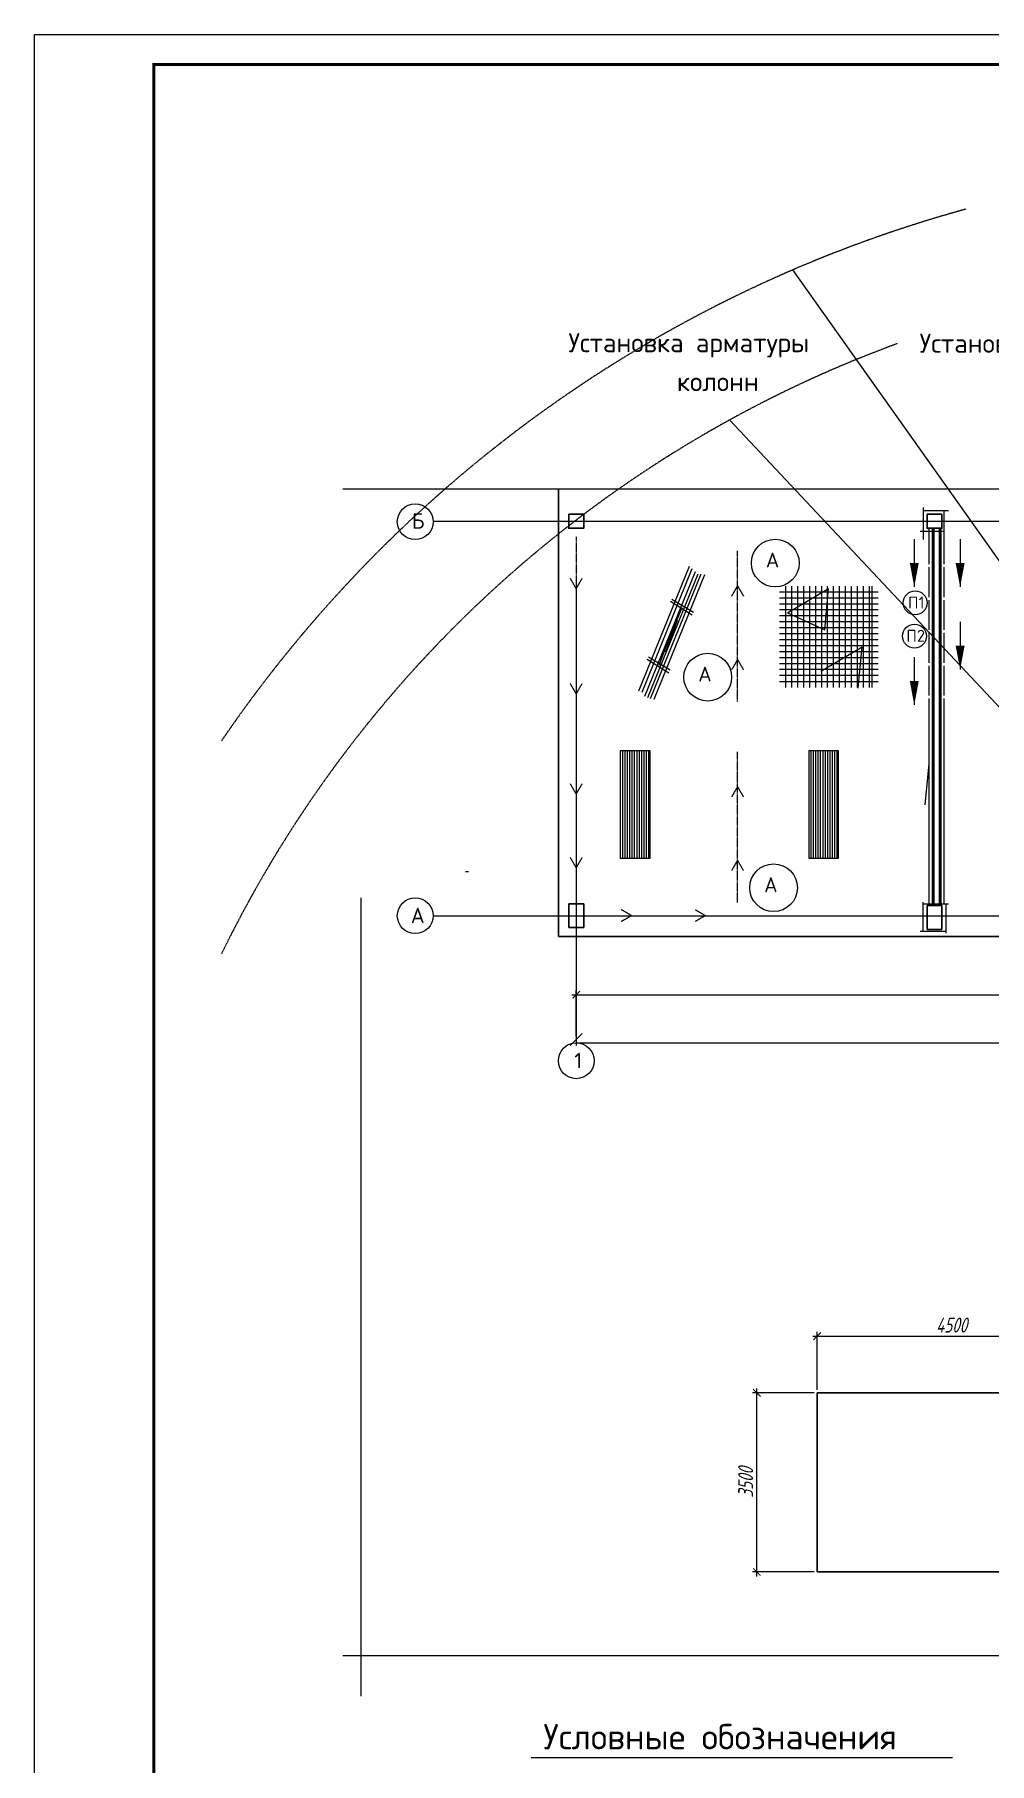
# Model space of a CAD drawing. Header units: millimetres. Extents: x 5763 to 12018931, y 39842 to 3600577.
# Drawn here: x 411615 to 443604, y 256270 to 314200 of the extents above; entities that cross this region are included whole.
import ezdxf

# ---------------------------------------------------------------- set-up
doc = ezdxf.new("R2010")
doc.units = ezdxf.units.MM
doc.linetypes.add('ACAD_ISO04W100', pattern=[30, 24, -3, 0, -3])
doc.linetypes.add('DASHED', pattern=[0.75, 0.5, -0.25])
for name, color, linetype in [('доп сетки', 120, 'Continuous'), ('опалубочные щиты', 40, 'Continuous'), ('Размеры', 7, 'Continuous'), ('тон стена', 7, 'Continuous')]:
    doc.layers.add(name, color=color, linetype=linetype)
for name, color, linetype, lineweight in [('Колонна', 7, 'Continuous', 5), ('невидимые', 7, 'DASHED', 18), ('Оси', 7, 'ACAD_ISO04W100', 15), ('Основные', 7, 'Continuous', 30), ('разм', 5, 'Continuous', 15), ('Стена', 7, 'Continuous', 50)]:
    doc.layers.add(name, color=color, linetype=linetype, lineweight=lineweight)
doc.styles.add('ISOCPEUR', font='isocpeur.ttf')
doc.styles.get("Standard").update_dxf_attribs({"font": 'romans.shx', "width": 0.7, "oblique": 15, "height": 500})
doc.dimstyles.new('ISO-25', dxfattribs={"dimtxt": 500, "dimasz": 250, "dimexe": 150, "dimexo": 100, "dimgap": 125, "dimtad": 1, "dimtxsty": 'Standard', "dimblk": 'ARCHTICK', "dimcen": 25, "dimdle": 150, "dimadec": 0, "dimazin": 0, "dimtfac": 1, "dimtmove": 0, "dimatfit": 3, "dimfxl": 1, "dimarcsym": 0})

# ---------------------------------------------------------------- blocks, each defined once
blk = doc.blocks.new('_OBLIQUE')
at = {"color": 0, "linetype": 'ByBlock'}
blk.add_line((-0.5, -0.5), (0.5, 0.5), dxfattribs=at)
blk = doc.blocks.new('_ArchTick')
at = {"color": 0, "linetype": 'ByBlock', "const_width": 0.15}
blk.add_lwpolyline([(-0.5, -0.5), (0.5, 0.5)], dxfattribs=at)
blk = doc.blocks.new('*D223')
at = {"color": 0, "linetype": 'ACAD_ISO04W100', "lineweight": -2, "transparency": 16777216}
for p, q in [((437683, 270583), (446983, 270583)), ((437833, 268785), (437833, 270733)), ((446833, 268785), (446833, 270733))]:
    blk.add_line(p, q, dxfattribs=at)
at = {"layer": 'Defpoints', "color": 0, "linetype": 'ACAD_ISO04W100', "transparency": 16777216}
for p in [(446833, 270583), (437833, 268685), (446833, 268685)]:
    blk.add_point(p, dxfattribs=at)
at = {"color": 0, "linetype": 'ACAD_ISO04W100', "lineweight": -2, "transparency": 16777216, "xscale": 250, "yscale": 250, "zscale": 250, "rotation": 180}
blk.add_blockref('_ArchTick', (437833, 270583), dxfattribs=at)
at = {"color": 0, "linetype": 'ACAD_ISO04W100', "lineweight": -2, "transparency": 16777216, "xscale": 250, "yscale": 250, "zscale": 250}
blk.add_blockref('_ArchTick', (446833, 270583), dxfattribs=at)
at = {"color": 0, "linetype": 'ACAD_ISO04W100', "transparency": 16777216, "insert": (442333, 270958), "char_height": 500, "attachment_point": 5}
blk.add_mtext('4500', dxfattribs=at)
blk = doc.blocks.new('*D229')
at = {"color": 0, "lineweight": -2, "transparency": 16777216}
for p, q in [((435812, 262535), (435812, 268835)), ((437733, 268685), (435662, 268685)), ((437733, 262685), (435662, 262685))]:
    blk.add_line(p, q, dxfattribs=at)
at = {"layer": 'Defpoints', "color": 0, "transparency": 16777216}
for p in [(435812, 268685), (437833, 268685), (437833, 262685)]:
    blk.add_point(p, dxfattribs=at)
at = {"color": 0, "lineweight": -2, "transparency": 16777216, "xscale": 250, "yscale": 250, "zscale": 250}
for p, rotation in [((435812, 268685), 90), ((435812, 262685), 270)]:
    blk.add_blockref('_ArchTick', p, dxfattribs=dict(at, rotation=rotation))
at = {"color": 0, "transparency": 16777216, "insert": (435437, 265685), "char_height": 500, "attachment_point": 5, "rotation": 90}
blk.add_mtext('3500', dxfattribs=at)
blk = doc.blocks.new('*D233')
at = {"color": 0, "lineweight": -2, "transparency": 16777216}
for p, q in [((429763, 280628), (429763, 282176)), ((486113, 280628), (486113, 282176)), ((429613, 282026), (486263, 282026))]:
    blk.add_line(p, q, dxfattribs=at)
at = {"layer": 'Defpoints', "color": 0, "transparency": 16777216}
for p in [(486113, 282026), (429763, 280528), (486113, 280528)]:
    blk.add_point(p, dxfattribs=at)
at = {"color": 0, "lineweight": -2, "transparency": 16777216, "xscale": 250, "yscale": 250, "zscale": 250, "rotation": 180}
blk.add_blockref('_ArchTick', (429763, 282026), dxfattribs=at)
at = {"color": 0, "lineweight": -2, "transparency": 16777216, "xscale": 250, "yscale": 250, "zscale": 250}
blk.add_blockref('_ArchTick', (486113, 282026), dxfattribs=at)
at = {"color": 0, "transparency": 16777216, "insert": (457938, 282401), "char_height": 500, "attachment_point": 5}
blk.add_mtext('29560', dxfattribs=at)

msp = doc.modelspace()

# ---------------------------------------------------------------- linework, layer by layer
for p, q in [((458167.70541, 276481.26451), (437022.49407, 306317.84815)), ((458167.70541, 276481.26451), (434900.77933, 301287.06193)), ((436836.06423, 294828.51569), (438217.65623, 295635.54936)), ((438088.19463, 294254.1349), (438217.65623, 295635.54936)), ((436836.06423, 294828.51569), (438088.19463, 294254.1349)), ((437958.73304, 292872.72044), (439340.32504, 293679.75412)), ((439210.86345, 292298.33966), (439340.32504, 293679.75412)), ((441456.20107, 288386.74917), (441585.66267, 289768.16363)), ((429167.70548, 283983.16107), (458167.70541, 283981.26451)), ((429762.70548, 280413.92865), (486112.70548, 280413.92865))]:
    msp.add_line(p, q)
at = {"color": 0}
msp.add_lwpolyline([(411614.6773, 195399.82394), (411614.6773, 314199.82394), (579814.6773, 314199.82394), (579814.6773, 195399.82394)], close=True, dxfattribs=at)
at = {"color": 0, "lineweight": 40, "const_width": 100}
msp.add_lwpolyline([(415614.6773, 196399.82394), (415614.6773, 313199.82394), (578814.6773, 313199.82394), (578814.6773, 196399.82394)], close=True, dxfattribs=at)
at = {"lineweight": 13}
msp.add_lwpolyline([(428246.76741, 256465.48367), (442369.94892, 256465.48367)], dxfattribs=at)
at = {"linetype": 'ACAD_ISO04W100'}
for radius, start, end in [(44436.81382, 105.3699464787, 145.7252975862), (40845.16222, 110.1556657703, 154.0283026374)]:
    msp.add_arc((454592.48819, 265502.09471), radius, start, end, dxfattribs=at)
at = {"layer": 'доп сетки', "color": 0}
for p, q in [((433547.68668, 296376.09563), (431848.85613, 292198.29075)), ((433635.46204, 296299.58669), (431958.75497, 292159.79838)), ((433742.53779, 296194.46941), (432043.70724, 292016.66453)), ((433830.31315, 296117.96046), (432153.60609, 291978.17216)), ((433934.568, 296117.75623), (432235.73745, 291939.95135)), ((434062.5885, 296092.18536), (432363.75795, 291914.38047)), ((439872.75639, 295519.54745), (436572.75639, 295519.54745)), ((436772.75639, 295719.54745), (436772.75639, 292319.54745)), ((436972.75639, 295719.54745), (436972.75639, 292319.54745)), ((437172.75639, 295719.54745), (437172.75639, 292319.54745)), ((437372.75639, 295719.54745), (437372.75639, 292319.54745)), ((437572.75639, 295719.54745), (437572.75639, 292319.54745)), ((437772.75639, 295719.54745), (437772.75639, 292319.54745)), ((437972.75639, 295719.54745), (437972.75639, 292319.54745)), ((438172.75639, 295719.54745), (438172.75639, 292319.54745)), ((438372.75639, 295719.54745), (438372.75639, 292319.54745)), ((438572.75639, 295719.54745), (438572.75639, 292319.54745)), ((438772.75639, 295719.54745), (438772.75639, 292319.54745)), ((438972.75639, 295719.54745), (438972.75639, 292319.54745)), ((439172.75639, 295719.54745), (439172.75639, 292319.54745)), ((439372.75639, 295719.54745), (439372.75639, 292319.54745)), ((439572.75639, 295719.54745), (439572.75639, 292319.54745)), ((439672.75639, 292319.54745), (439672.75639, 295719.54745)), ((432908.32676, 294044.58814), (433315.21833, 295008.01751)), ((433645.83846, 294741.22085), (432924.75935, 295198.72725)), ((433688.25571, 294834.41686), (432959.99402, 295275.67634)), ((439872.75639, 295319.54745), (436572.75639, 295319.54745)), ((439872.75639, 295119.54745), (436572.75639, 295119.54745)), ((439872.75639, 294919.54745), (436572.75639, 294919.54745)), ((433143.01339, 294570.02906), (432757.29061, 293506.44177)), ((439872.75639, 294719.54745), (436572.75639, 294719.54745)), ((439872.75639, 294519.54745), (436572.75639, 294519.54745)), ((439872.75639, 294319.54745), (436572.75639, 294319.54745)), ((432538.18335, 293070.26206), (432908.32676, 294044.58814)), ((439872.75639, 294119.54745), (436572.75639, 294119.54745)), ((439872.75639, 293919.54745), (436572.75639, 293919.54745)), ((439872.75639, 293719.54745), (436572.75639, 293719.54745)), ((432863.6229, 292805.3414), (432142.5438, 293262.8478)), ((432906.04015, 292898.53741), (432177.77847, 293339.79689)), ((439872.75639, 293519.54745), (436572.75639, 293519.54745)), ((439872.75639, 293319.54745), (436572.75639, 293319.54745)), ((439872.75639, 293119.54745), (436572.75639, 293119.54745)), ((439872.75639, 292919.54745), (436572.75639, 292919.54745)), ((439872.75639, 292719.54745), (436572.75639, 292719.54745)), ((436572.75639, 292519.54745), (439872.75639, 292519.54745)), ((431317.97247, 286598.7247), (431317.97247, 290198.7247)), ((431397.97247, 286598.7247), (431397.97247, 290198.7247)), ((431477.97247, 286598.7247), (431477.97247, 290198.7247)), ((431557.97247, 286598.7247), (431557.97247, 290198.7247)), ((431637.97247, 286598.7247), (431637.97247, 290198.7247)), ((431717.97247, 286598.7247), (431717.97247, 290198.7247)), ((431797.97247, 286598.7247), (431797.97247, 290198.7247)), ((431877.97247, 286598.7247), (431877.97247, 290198.7247)), ((431957.97247, 286598.7247), (431957.97247, 290198.7247)), ((432037.97247, 286598.7247), (432037.97247, 290198.7247)), ((432117.97247, 286598.7247), (432117.97247, 290198.7247)), ((432197.97247, 286598.7247), (432197.97247, 290198.7247)), ((437628.5102, 286598.7247), (437628.5102, 290198.7247)), ((437708.5102, 286598.7247), (437708.5102, 290198.7247)), ((437788.5102, 286598.7247), (437788.5102, 290198.7247)), ((437868.5102, 286598.7247), (437868.5102, 290198.7247)), ((437948.5102, 286598.7247), (437948.5102, 290198.7247)), ((438028.5102, 286598.7247), (438028.5102, 290198.7247)), ((438108.5102, 286598.7247), (438108.5102, 290198.7247)), ((438188.5102, 286598.7247), (438188.5102, 290198.7247)), ((438268.5102, 286598.7247), (438268.5102, 290198.7247)), ((438348.5102, 286598.7247), (438348.5102, 290198.7247)), ((438428.5102, 286598.7247), (438428.5102, 290198.7247)), ((438508.5102, 286598.7247), (438508.5102, 290198.7247))]:
    msp.add_line(p, q, dxfattribs=at)
for points in [[(431237.97247, 286598.7247), (432237.97247, 286598.7247), (432237.97247, 290198.7247), (431237.97247, 290198.7247)], [(437548.5102, 286598.7247), (438548.5102, 286598.7247), (438548.5102, 290198.7247), (437548.5102, 290198.7247)]]:
    msp.add_lwpolyline(points, close=True, dxfattribs=at)
at = {"layer": 'Колонна', "color": 0, "lineweight": 30}
for p, q in [((429512.70548, 298125.65281), (430012.70548, 298125.65281)), ((441512.70548, 298125.65281), (442012.70548, 298125.65281)), ((429512.70548, 284275.65281), (429512.70548, 285075.65281)), ((429512.70548, 285075.65281), (430012.70548, 285075.65281)), ((430012.70548, 285075.65281), (430012.70548, 284275.65281)), ((441512.70548, 285012.40123), (441512.70548, 284212.40123)), ((441512.70548, 285012.40123), (442012.70548, 285012.40123)), ((442012.70548, 284212.40123), (442012.70548, 285012.40123)), ((429512.70548, 284275.65281), (430012.70548, 284275.65281)), ((441512.70548, 284212.40123), (442012.70548, 284212.40123))]:
    msp.add_line(p, q, dxfattribs=at)
at = {"layer": 'невидимые', "color": 0, "ltscale": 0.3}
for p, q in [((429762.70548, 297366.95929), (429762.70548, 291137.95922)), ((435162.84141, 291842.43987), (435162.84141, 296896.33425)), ((429762.70548, 295633.31836), (429562.70548, 295979.72852)), ((429762.70548, 295633.31836), (429962.70548, 295979.72852)), ((435162.84141, 295729.98222), (434962.84141, 295383.57206)), ((435162.84141, 295729.98222), (435362.84141, 295383.57206)), ((435162.84141, 293260.49023), (434962.84141, 292914.08007)), ((435162.84141, 293260.49023), (435362.84141, 292914.08007)), ((429762.70548, 292109.66875), (429562.70548, 292456.07891)), ((429762.70548, 292109.66875), (429962.70548, 292456.07891)), ((429762.70548, 290166.95929), (429762.70548, 285113.06491)), ((435162.84141, 285113.06491), (435162.84141, 290166.95929)), ((429762.70548, 288748.90893), (429562.70548, 289095.31909)), ((429762.70548, 288748.90893), (429962.70548, 289095.31909)), ((435162.84141, 289000.60726), (434962.84141, 288654.1971)), ((435162.84141, 289000.60726), (435362.84141, 288654.1971)), ((429762.70548, 286279.41694), (429562.70548, 286625.8271)), ((429762.70548, 286279.41694), (429962.70548, 286625.8271)), ((435162.84141, 286531.11527), (434962.84141, 286184.70511)), ((435162.84141, 286531.11527), (435362.84141, 286184.70511)), ((430200.11758, 284675.65281), (435254.01196, 284675.65281)), ((431618.16794, 284675.65281), (431271.75778, 284875.65281)), ((431618.16794, 284675.65281), (431271.75778, 284475.65281)), ((434087.65993, 284675.65281), (433741.24976, 284875.65281)), ((434087.65993, 284675.65281), (433741.24976, 284475.65281))]:
    msp.add_line(p, q, dxfattribs=at)
at = {"layer": 'опалубочные щиты', "color": 0}
for p, q in [((441387.70548, 298350.65281), (441387.70548, 297286.06695)), ((441387.70548, 298250.65281), (442237.70548, 298250.65281)), ((442087.70548, 297450.65281), (442087.70548, 298250.65281)), ((442087.70548, 297552.43408), (441287.70548, 297552.43408)), ((441581.38209, 296450.65281), (441581.38209, 297656.81065)), ((442087.70548, 296450.65281), (442087.70548, 297450.65281)), ((441581.38209, 295350.65281), (441581.38209, 296350.65281)), ((442087.70548, 295350.65281), (442087.70548, 296350.65281)), ((441581.38209, 294250.65281), (441581.38209, 295250.65281)), ((442087.70548, 294250.65281), (442087.70548, 295250.65281)), ((441581.38209, 293150.65281), (441581.38209, 294150.65281)), ((442087.70548, 293150.65281), (442087.70548, 294150.65281)), ((441581.38209, 292050.65281), (441581.38209, 293050.65281)), ((442087.70548, 292050.65281), (442087.70548, 293050.65281)), ((441581.38209, 285012.40123), (441581.38209, 291950.65281)), ((442087.70548, 285057.26854), (442087.70548, 291950.65281)), ((441388.03464, 284160.39896), (441388.03464, 285130.40075)), ((441388.03464, 284237.40123), (441388.03464, 285087.40123)), ((442238.03464, 285057.26854), (441388.03464, 285057.26854)), ((442138.03464, 285057.26854), (442138.03464, 284091.30859)), ((442138.03464, 284987.40123), (442138.03464, 284137.40123)), ((441288.03464, 284160.39896), (442138.03464, 284160.39896))]:
    msp.add_line(p, q, dxfattribs=at)
at = {"layer": 'Оси', "color": 0}
for p, q in [((424967.0743, 297891.23173), (487355.44826, 297891.23173)), ((429762.70548, 295750.65281), (429762.70548, 280413.92865)), ((424967.0743, 284675.65281), (487355.44826, 284675.65281))]:
    msp.add_line(p, q, dxfattribs=at)
at = {"layer": 'Основные', "color": 0}
for p, q in [((429167.70548, 297625.65281), (429167.70548, 298979.8278)), ((429167.70548, 283983.16107), (429167.70548, 297625.65281)), ((441741.38209, 285012.40123), (441741.38209, 297656.81065)), ((441927.70548, 285012.40123), (441927.70548, 297656.81065)), ((486706.72471, 283983.16107), (429167.70548, 283983.16107))]:
    msp.add_line(p, q, dxfattribs=at)
msp.add_lwpolyline([(437833.441, 268684.74697), (437833.441, 262684.74697), (446833.441, 262684.74697), (446833.441, 268684.74697)], close=True, dxfattribs=at)
at = {"layer": 'Размеры', "color": 0}
for p, q in [((421945.18464, 298979.8278), (446165.03618, 298979.8278)), ((441086.18314, 297292.99995), (441086.18314, 295692.99995)), ((441681.38209, 297656.81065), (441681.38209, 285012.40123)), ((441987.70548, 285012.40123), (441987.70548, 297656.81065)), ((442622.16857, 297292.99995), (442622.16857, 295692.99995)), ((442622.16857, 294520.27179), (442622.16857, 292920.27179)), ((441086.18314, 293336.51564), (441086.18314, 291736.51564)), ((426149.1974, 286145.58627), (426049.1974, 286145.58627)), ((422545.90891, 285279.33583), (422545.90891, 258524.88784)), ((429762.70548, 281010.18573), (429762.70548, 280328.46238)), ((421945.18464, 259883.53565), (446165.03618, 259883.53565))]:
    msp.add_line(p, q, dxfattribs=at)
for points in [[(441086.18314, 295692.99995, 0, 300, 0), (441086.18314, 296492.99995, 300, 300, 0)], [(442622.16857, 295692.99995, 0, 300, 0), (442622.16857, 296492.99995, 300, 300, 0)], [(442622.16857, 292920.27179, 0, 300, 0), (442622.16857, 293720.27179, 300, 300, 0)], [(441086.18314, 291736.51564, 0, 300, 0), (441086.18314, 292536.51564, 300, 300, 0)]]:
    msp.add_lwpolyline(points, format="xyseb", dxfattribs=at)
for centre, radius in [((424367.0743, 297875.65281), 600), ((436429.52918, 296491.11533), 800), ((441115.78797, 295157.37676), 400), ((441093.18579, 294044.105), 400), ((434165.09793, 292668.36479), 800), ((436373.12965, 285610.97381), 800), ((424367.0743, 284675.65281), 600), ((429762.70548, 279813.92865), 600)]:
    msp.add_circle(centre, radius, dxfattribs=at)
at = {"layer": 'Стена', "color": 0, "lineweight": 30}
msp.add_line((430012.70548, 284865.65281), (430012.70548, 284485.65281), dxfattribs=at)
at = {"layer": 'тон стена', "color": 0, "lineweight": 30}
for points in [[(429512.70548, 298125.65281), (430012.70548, 298125.65281), (430012.70548, 297656.81065), (429512.70548, 297656.81065)], [(441512.70548, 298125.65281), (442012.70548, 298125.65281), (442012.70548, 297656.81065), (441512.70548, 297656.81065)]]:
    msp.add_lwpolyline(points, close=True, dxfattribs=at)

# ---------------------------------------------------------------- block references
at = {"layer": 'Размеры', "color": 0, "xscale": 400, "yscale": 400, "zscale": 400, "rotation": 180}
msp.add_blockref('_OBLIQUE', (429762.70548, 280528.46238), dxfattribs=at)

# ---------------------------------------------------------------- texts
at = {"color": 0, "lineweight": 20, "style": 'ISOCPEUR'}
msp.add_text('Условные обозначения', height=851.968, dxfattribs=at).set_placement((428659.45949, 256740.44434))
at = {"lineweight": 20, "char_height": 500, "attachment_point": 1, "style": 'ISOCPEUR'}
for insert in [(436112.67228, 296842.79382), (433848.24103, 293020.04328), (436056.27275, 285962.6523)]:
    msp.add_mtext_dynamic_manual_height_columns('А', width=3.8166721, gutter_width=12.5, heights=[0], dxfattribs=dict(at, insert=insert))
at = {"layer": 'разм', "color": 0, "linetype": 'Continuous', "style": 'ISOCPEUR'}
for s, height, p in [('Установка арматуры', 642.2, (429497.71733, 303555.80606)), ('Установка опалубки ', 642.2, (441263.9162, 303537.35901)), ('колонн', 642.2, (433132.86326, 302251.1991)), ('Б', 517.57056, (424255.40232, 297643.29015)), ('А', 517.57056, (424217.93796, 284426.31816)), ('1', 517.57056, (429697.64681, 279564.594))]:
    msp.add_text(s, height=height, dxfattribs=at).set_placement(p)
at = {"layer": 'Размеры', "color": 0, "style": 'ISOCPEUR'}
for s, p in [('П1', (440875.28596, 294966.2744)), ('П2', (440819.29946, 293853.00263))]:
    msp.add_text(s, height=400, dxfattribs=at).set_placement(p)

# ---------------------------------------------------------------- dimensions: what is measured, and where the dimension line sits
dim = msp.add_linear_dim(base=(486112.70548, 282025.98448), p1=(429762.70548, 280528.46238), p2=(486112.70548, 280528.46238), text='29560', dimstyle='ISO-25')
dim.commit()
dim.dimension.update_dxf_attribs({"geometry": '*D233', "text_midpoint": (457937.70548, 282400.98448)})
at = {"linetype": 'ACAD_ISO04W100'}
dim = msp.add_linear_dim(base=(446833.441, 270582.90886), p1=(437833.441, 268684.74697), p2=(446833.441, 268684.74697), text='4500', dimstyle='ISO-25', dxfattribs=at)
dim.commit()
dim.dimension.update_dxf_attribs({"geometry": '*D223', "text_midpoint": (442333.441, 270957.90886)})
dim = msp.add_linear_dim(base=(435812.41439, 268684.74697), p1=(437833.441, 262684.74697), p2=(437833.441, 268684.74697), angle=90, text='3500', dimstyle='ISO-25')
dim.commit()
dim.dimension.update_dxf_attribs({"geometry": '*D229', "text_midpoint": (435437.41439, 265684.74697)})

doc.saveas('drawing.dxf')
